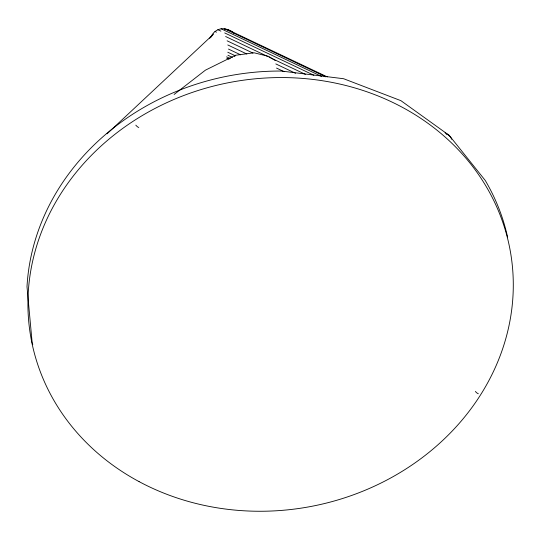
<?xml version="1.0" encoding="UTF-8"?>
<svg xmlns="http://www.w3.org/2000/svg" width="540" height="540" viewBox="0 0 540 540"><rect width="100%" height="100%" fill="white"/><g stroke="black" fill="none" stroke-linecap="round" stroke-linejoin="round"><path stroke-width="0.81" d="M211.032 37.01C213.388 30.503 221.231 26.804 227.664 29.639L327.254 76.883M209.648 38.327L212.672 35.141M234.333 56.43L235.474 55.283L254.003 52.785L268.556 56.363L275.447 60.622M107.069 133.812L213.665 34.027M174.109 94.46L205.423 70.16L235.474 55.283M224.66 29.261C228.11 29.282 231.512 30.74 233.874 33.237M224.417 28.748L325.769 76.829M446.175 133.94L449.219 135.378L485.271 180.475A243.567 215.851 -10.6 0 1 507.553 236.966M221.069 28.762L321.489 76.403M217.85 29.686L220.894 31.138M224.708 32.94L313.841 75.229M214.981 31.462L216.5 32.184M225.619 36.511L267.422 56.342M268.94 57.058L305.424 74.365M227.111 40.817L252.976 53.089M275.805 63.916L295.582 73.298M227.786 44.955L246.827 53.993M276.534 68.081L284.148 71.699M228.46 49.059L240.617 54.83M227.786 52.225L235.4 55.836M227.927 55.249L232.49 57.409M226.597 56.835L230.398 58.637M226.726 58.226L229.007 59.306M445.095 132.786L449.219 135.378M227.664 29.639L229.048 30.463M447.971 134.487L400.916 100.676L343.643 78.732L281.313 71.044A243.567 215.851 -10.6 0 0 27 286.713L32.17 342.88L32.791 344.399M448.308 134.737L450.576 137.072L451.697 139.266M138.794 127.474A2.869 0.817 44.8 0 1 135.823 125.145M478.359 393.748A2.869 0.817 44.8 0 1 475.389 391.426M139.084 481.619A243.567 215.851 -10.6 0 0 513 295.582A243.567 215.851 -10.6 0 0 159.746 106.029A243.567 215.851 -10.6 0 0 139.084 481.619"/></g></svg>
